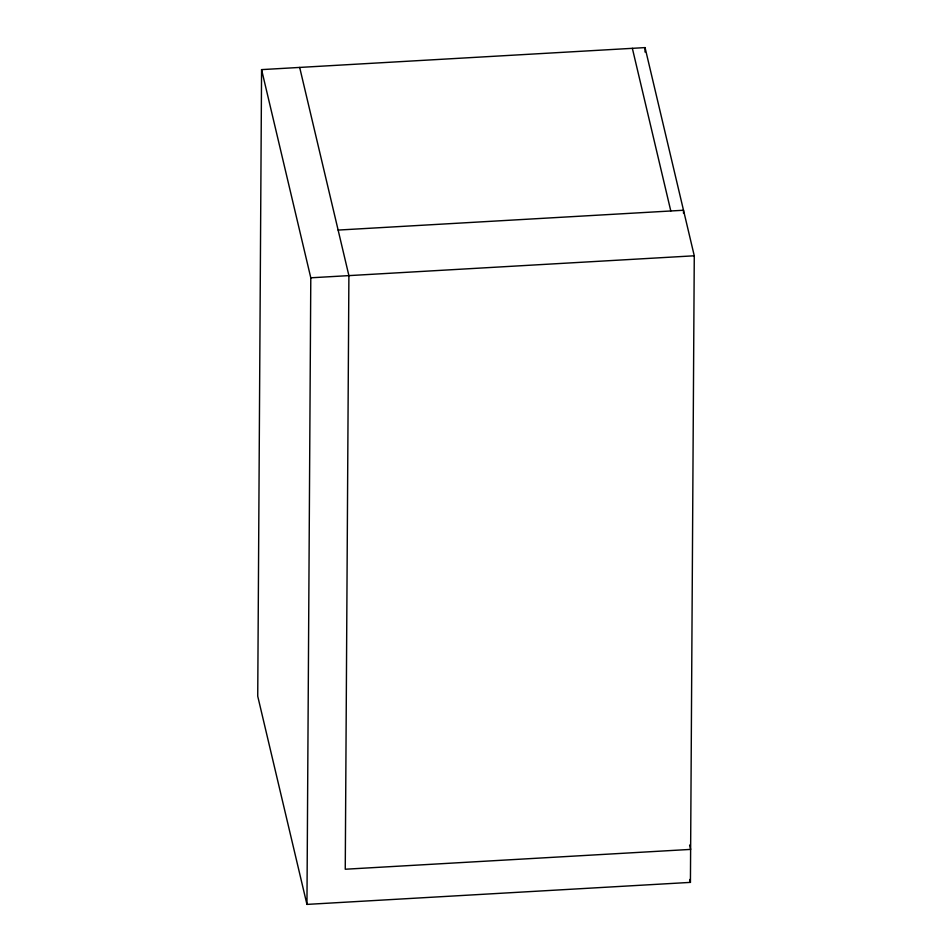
<?xml version="1.0" encoding="UTF-8"?>
<svg xmlns="http://www.w3.org/2000/svg" width="952" height="952" viewBox="0 0 952 952"><rect width="100%" height="100%" fill="white"/><g stroke="black" fill="none" stroke-linecap="round" stroke-linejoin="round"><path stroke-width="1.43" d="M261.574 69.615L257.73 696.209L306.949 904.4L690.426 882.385L694.27 255.79L645.051 47.6L261.574 69.615L310.792 277.805L306.949 904.4M645.028 52.051L645.051 47.6M683.488 213.212L683.5 210.249L338.127 230.075M310.792 277.805L694.27 255.79M632.354 48.326L670.803 210.975M689.605 845.067L690.628 849.398L345.255 869.236L348.896 275.616L299.678 67.437M689.736 879.493L690.426 882.385"/></g></svg>
